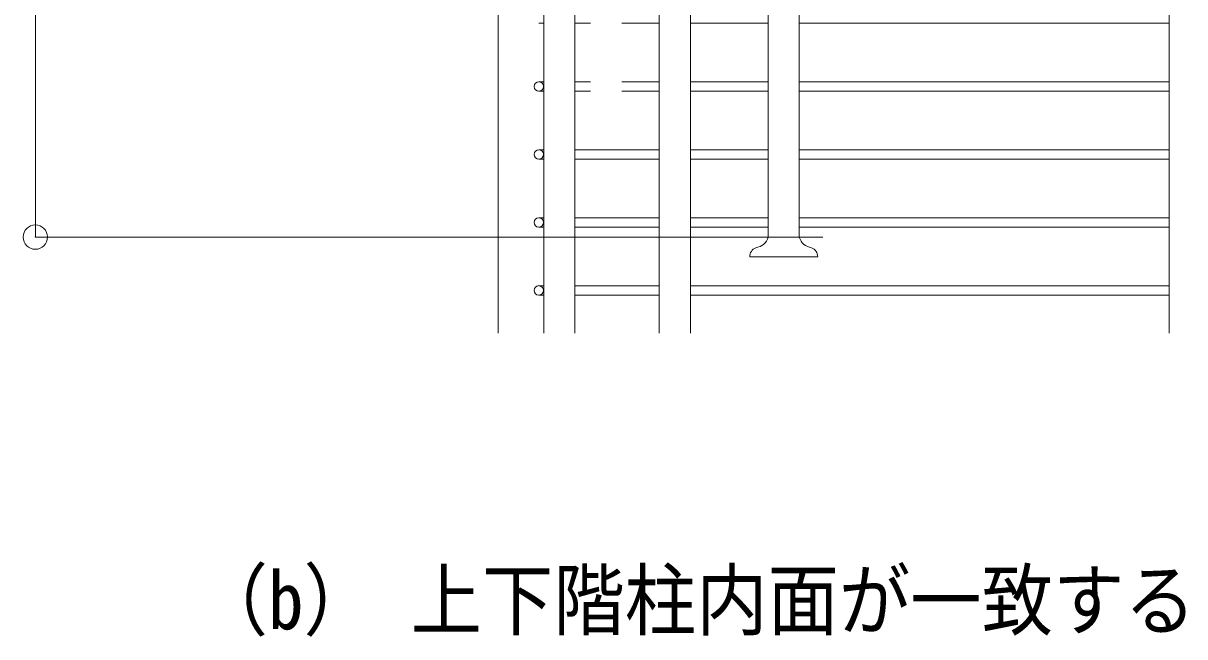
# Model space of a CAD drawing. Units: millimetres, scale not verified. Extents: x -890 to 863, y -296 to 296.
# Drawn here: x 789.49 to 837.28, y -52.4 to -27.16 of the extents above; entities that cross this region are included whole.
import ezdxf
from ezdxf.enums import TextEntityAlignment as Align

# ---------------------------------------------------------------- set-up
doc = ezdxf.new("R2010")
doc.units = ezdxf.units.MM
doc.header["$LTSCALE"] = 2
doc.header["$PDMODE"] = 32
doc.header["$PDSIZE"] = 1
doc.layers.add('0-C__1-9__0-0_', color=7, linetype='Continuous', lineweight=18)
doc.styles.add('ＭＳ ゴシック', font='')
doc.styles.get('ＭＳ ゴシック').set_extended_font_data('MS Gothic')

msp = doc.modelspace()

# ---------------------------------------------------------------- linework, layer by layer
at = {"layer": '0-C__1-9__0-0_'}
for p, q in [((836.64, 17.793), (836.64, -39.91)), ((809.031, 3.246), (809.031, -39.91)), ((810.905, -1.285), (810.905, -39.91)), ((820.136, -19.775), (820.136, -35.959)), ((821.423, -19.775), (821.423, -35.959)), ((810.902, -27.16), (810.707, -27.16)), ((810.902, -27.16), (810.707, -27.16)), ((812.828, -27.16), (812.189, -27.16)), ((815.658, -27.16), (814.114, -27.16)), ((820.133, -27.16), (816.944, -27.16)), ((834.818, -27.16), (821.42, -27.16)), ((836.637, -27.16), (834.818, -27.16)), ((810.706, -29.566), (810.901, -29.566)), ((810.706, -29.566), (810.901, -29.566)), ((812.188, -29.566), (812.828, -29.566)), ((814.114, -29.566), (815.657, -29.566)), ((816.943, -29.566), (820.132, -29.566)), ((821.419, -29.566), (834.817, -29.566)), ((834.817, -29.566), (836.636, -29.566)), ((810.901, -29.957), (810.706, -29.957)), ((810.901, -29.957), (810.706, -29.957)), ((812.828, -29.957), (812.188, -29.957)), ((815.657, -29.957), (814.114, -29.957)), ((820.132, -29.957), (816.943, -29.957)), ((834.817, -29.957), (821.419, -29.957)), ((836.636, -29.957), (834.817, -29.957)), ((810.705, -32.363), (810.9, -32.363)), ((810.705, -32.363), (810.9, -32.363)), ((812.187, -32.363), (815.656, -32.363)), ((816.942, -32.363), (820.131, -32.363)), ((821.418, -32.363), (834.816, -32.363)), ((834.816, -32.363), (836.635, -32.363)), ((810.9, -32.755), (810.705, -32.755)), ((810.9, -32.755), (810.705, -32.755)), ((815.656, -32.755), (812.187, -32.755)), ((820.131, -32.755), (816.942, -32.755)), ((834.816, -32.755), (821.418, -32.755)), ((836.635, -32.755), (834.816, -32.755)), ((810.704, -35.16), (810.899, -35.16)), ((810.704, -35.16), (810.899, -35.16)), ((812.186, -35.16), (815.655, -35.16)), ((816.941, -35.16), (820.136, -35.16)), ((821.423, -35.16), (834.815, -35.16)), ((834.815, -35.16), (836.634, -35.16)), ((810.899, -35.552), (810.704, -35.552)), ((810.899, -35.552), (810.704, -35.552)), ((815.655, -35.552), (812.186, -35.552)), ((820.136, -35.552), (816.941, -35.552)), ((834.815, -35.552), (821.423, -35.552)), ((836.634, -35.552), (834.815, -35.552)), ((822.392, -35.959), (802.8, -35.959)), ((822.178, -36.771), (819.381, -36.771)), ((810.703, -37.958), (810.898, -37.958)), ((810.703, -37.958), (810.899, -37.958)), ((812.185, -37.958), (815.654, -37.958)), ((816.947, -37.958), (834.814, -37.958)), ((834.814, -37.958), (836.633, -37.958)), ((810.899, -38.349), (810.703, -38.349)), ((810.898, -38.349), (810.703, -38.349)), ((815.654, -38.349), (812.185, -38.349)), ((834.814, -38.349), (816.947, -38.349)), ((836.633, -38.349), (834.814, -38.349))]:
    msp.add_line(p, q, dxfattribs=at)
at = {"layer": '0-C__1-9__0-0_', "color": 5}
for p, q in [((789.987, -35.959), (789.987, 3.246)), ((804.124, -35.959), (789.987, -35.959))]:
    msp.add_line(p, q, dxfattribs=at)
at = {"layer": '0-C__1-9__0-0_'}
for points in [[(812.192, -1.285), (812.192, -18.488), (812.192, -39.91)], [(815.661, -1.285), (815.661, -19.775), (815.661, -39.91)], [(816.947, -1.285), (816.947, -19.775), (816.947, -39.91)]]:
    msp.add_lwpolyline(points, dxfattribs=at)
for centre in [(810.706, -29.762), (810.705, -32.559), (810.704, -35.356), (810.703, -38.153)]:
    msp.add_circle(centre, 0.196, dxfattribs=at)
for centre, radius, start, end in [((819.573, -35.818), 0.581, 275.7888, 345.9412), ((821.987, -35.818), 0.581, 194.0588, 264.2112), ((819.786, -36.771), 0.405, 112.4694, 180), ((821.773, -36.771), 0.405, 0, 67.5306)]:
    msp.add_arc(centre, radius, start, end, dxfattribs=at)
at = {"layer": '0-C__1-9__0-0_', "color": 5}
msp.add_point((789.987, -35.959), dxfattribs=at)

# ---------------------------------------------------------------- texts
at = {"layer": '0-C__1-9__0-0_', "style": 'ＭＳ ゴシック', "width": 0.9}
msp.add_text('（b） 上下階柱内面が一致する場合', height=2.393, dxfattribs=at).set_placement((796.62, -52.807), align=Align.BOTTOM_LEFT)

doc.saveas('drawing.dxf')
